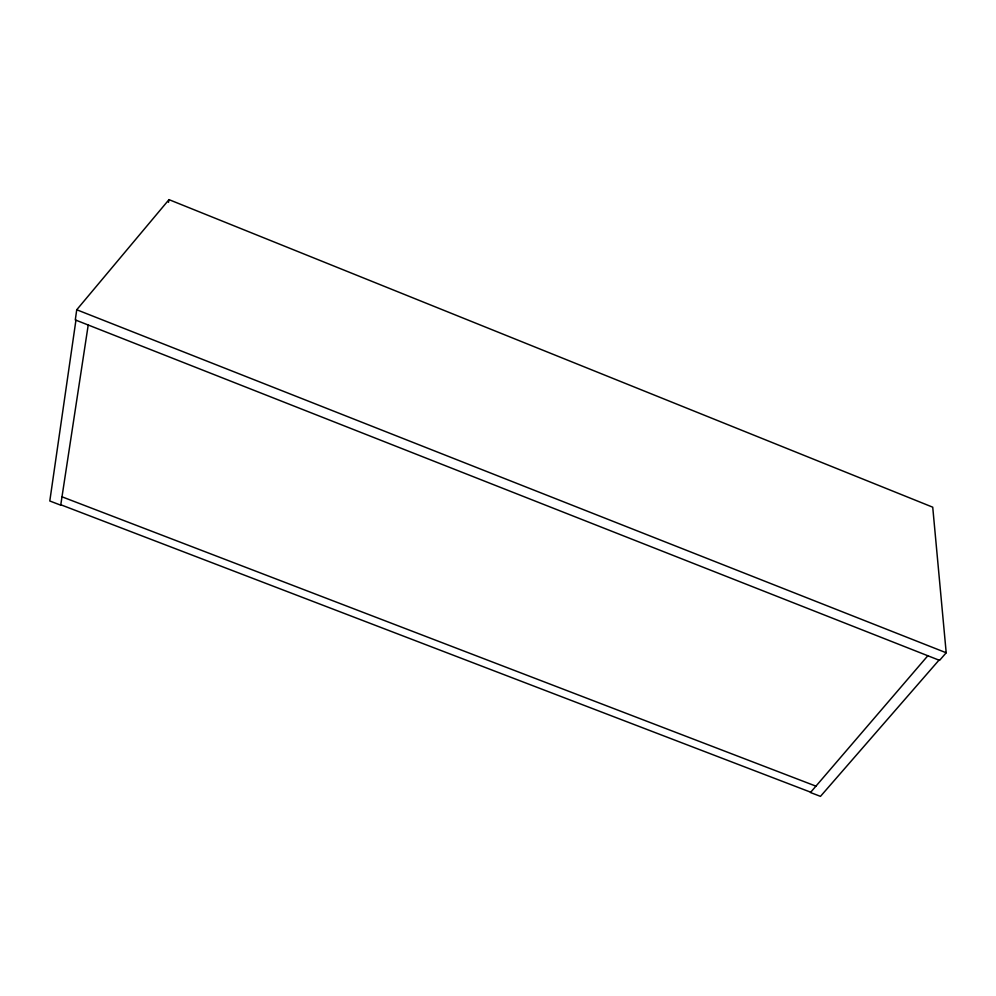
<?xml version="1.0" encoding="UTF-8"?>
<svg xmlns="http://www.w3.org/2000/svg" width="996" height="996" viewBox="0 0 996 996"><rect width="100%" height="100%" fill="white"/><g stroke="black" fill="none" stroke-linecap="round" stroke-linejoin="round"><path stroke-width="1.49" d="M76.742 309.756L75.285 319.915L939.577 660.373L946.2 652.766L932.729 507.188L168.996 199.636L76.742 309.756L946.2 652.766M75.933 320.164L49.8 500.988L60.719 505.171L88.221 325.007M168.486 202.35L168.996 199.636M927.836 655.742L810.458 792.53L820.48 796.364L938.991 660.136M62.001 496.805L815.936 786.143M60.781 504.76L810.732 792.218"/></g></svg>
